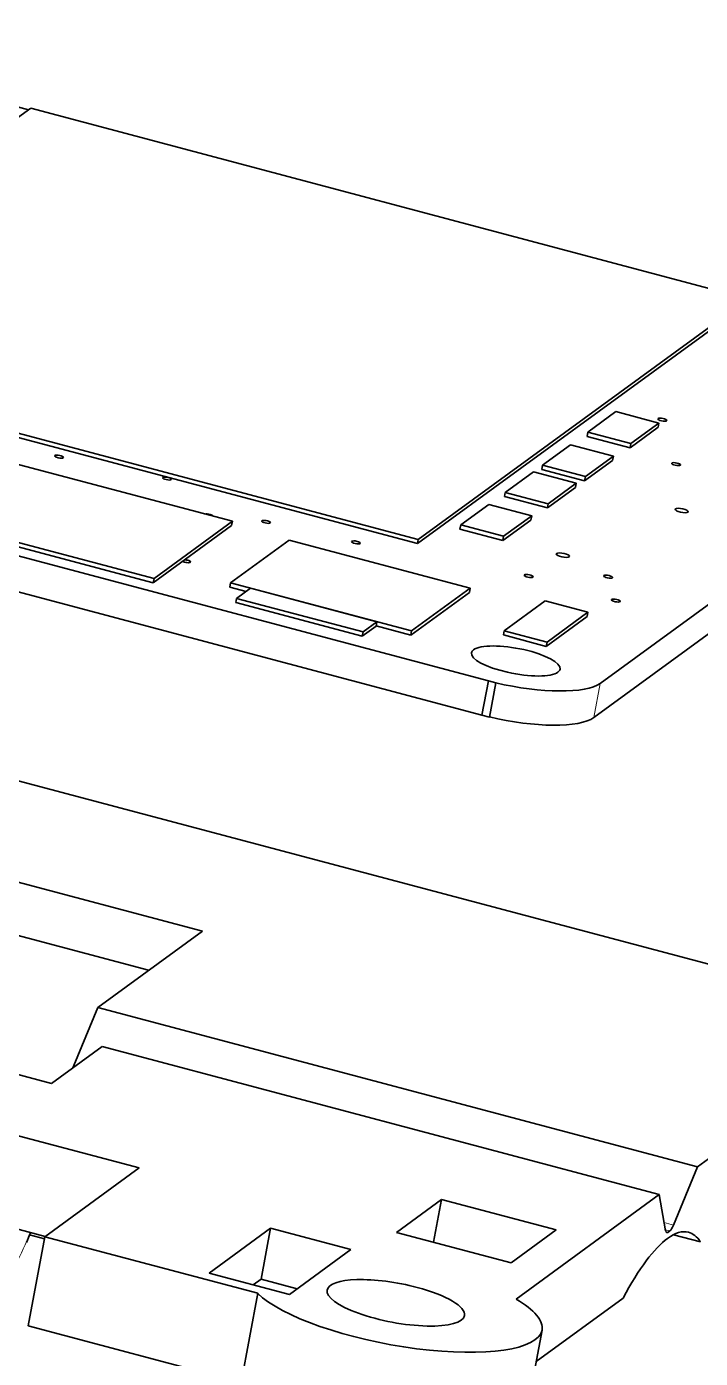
# Model space of a CAD drawing. Extents: x 291 to 1058, y 103 to 772.
# Drawn here: x 886.89 to 901.84, y 742.5 to 772.07 of the extents above; entities that cross this region are included whole.
import ezdxf

# ---------------------------------------------------------------- set-up
doc = ezdxf.new("R2010")
doc.units = 0

msp = doc.modelspace()

# ---------------------------------------------------------------- linework, layer by layer
at = {"color": 7, "lineweight": 35, "ltscale": 0.179573}
msp.add_line((886.93, 770.226), (879.988, 772.071), dxfattribs=at)
at = {"color": 7, "lineweight": 35, "ltscale": 0.226525}
for p, q in [((886.979, 770.261), (879.66, 764.919)), ((902.882, 765.935), (895.563, 760.592)), ((895.581, 760.687), (902.899, 766.029))]:
    msp.add_line(p, q, dxfattribs=at)
at = {"color": 7, "lineweight": 35, "ltscale": 0.411829}
for p, q in [((902.899, 766.029), (886.979, 770.261)), ((895.563, 760.592), (879.643, 764.825)), ((879.66, 764.919), (895.581, 760.687))]:
    msp.add_line(p, q, dxfattribs=at)
at = {"color": 7, "lineweight": 35, "ltscale": 0.307029}
for p, q in [((891.456, 761.088), (879.588, 764.243)), ((877.847, 762.972), (889.716, 759.817))]:
    msp.add_line(p, q, dxfattribs=at)
at = {"color": 7, "lineweight": 35, "ltscale": 0.019255}
for p, q in [((899.966, 763.523), (899.344, 763.069)), ((900.901, 763.175), (900.279, 762.721)), ((900.296, 762.815), (900.918, 763.27)), ((898.959, 762.788), (898.337, 762.333)), ((899.289, 762.08), (899.911, 762.534)), ((898.464, 761.478), (899.086, 761.932)), ((897.145, 761.464), (896.523, 761.009)), ((898.08, 761.116), (897.458, 760.662)), ((897.475, 760.756), (898.097, 761.21))]:
    msp.add_line(p, q, dxfattribs=at)
at = {"color": 7, "lineweight": 35, "ltscale": 0.024632}
for p, q in [((900.918, 763.27), (899.966, 763.523)), ((899.344, 763.069), (900.296, 762.815)), ((899.911, 762.534), (898.959, 762.788)), ((898.337, 762.333), (899.289, 762.08)), ((899.086, 761.932), (898.134, 762.185)), ((899.272, 761.986), (898.319, 762.239)), ((897.512, 761.731), (898.464, 761.478)), ((898.097, 761.21), (897.145, 761.464)), ((898.446, 761.384), (897.494, 761.637)), ((897.458, 760.662), (896.505, 760.915)), ((896.523, 761.009), (897.475, 760.756)), ((898.42, 758.31), (897.468, 758.564)), ((897.485, 758.658), (898.437, 758.405))]:
    msp.add_line(p, q, dxfattribs=at)
at = {"color": 7, "lineweight": 35, "ltscale": 0.000201508}
for p, q in [((900.896, 763.363), (900.901, 763.37)), ((887.508, 762.543), (887.512, 762.55)), ((901.204, 762.375), (901.208, 762.382)), ((889.907, 762.056), (889.912, 762.063)), ((899.867, 759.348), (899.871, 759.354))]:
    msp.add_line(p, q, dxfattribs=at)
at = {"color": 7, "lineweight": 35, "ltscale": 0.002398}
for p, q in [((900.918, 763.27), (900.901, 763.175)), ((899.344, 763.069), (899.326, 762.974)), ((900.296, 762.815), (900.279, 762.721)), ((898.337, 762.333), (898.319, 762.239)), ((899.911, 762.534), (899.894, 762.44)), ((899.289, 762.08), (899.272, 761.986)), ((897.512, 761.731), (897.494, 761.637)), ((899.086, 761.932), (899.069, 761.838)), ((898.464, 761.478), (898.446, 761.384)), ((898.097, 761.21), (898.08, 761.116)), ((891.456, 761.088), (891.439, 760.993)), ((895.581, 760.687), (895.563, 760.592)), ((889.716, 759.817), (889.698, 759.723)), ((891.417, 759.724), (891.4, 759.629)), ((891.548, 759.377), (891.53, 759.283)), ((896.731, 759.605), (896.714, 759.511)), ((894.663, 758.856), (894.645, 758.762)), ((894.354, 758.631), (894.337, 758.537)), ((895.431, 758.656), (895.413, 758.562)), ((897.485, 758.658), (897.468, 758.564)), ((898.437, 758.405), (898.42, 758.31))]:
    msp.add_line(p, q, dxfattribs=at)
at = {"color": 7, "lineweight": 35, "ltscale": 0.307028}
msp.add_line((889.698, 759.723), (877.829, 762.878), dxfattribs=at)
at = {"color": 7, "lineweight": 35, "ltscale": 0.024634}
for p, q in [((900.279, 762.721), (899.326, 762.974)), ((899.346, 759.068), (898.394, 759.321))]:
    msp.add_line(p, q, dxfattribs=at)
at = {"color": 7, "lineweight": 35, "ltscale": 0.000200263}
for p, q in [((887.704, 762.506), (887.7, 762.5)), ((899.697, 759.876), (899.701, 759.883))]:
    msp.add_line(p, q, dxfattribs=at)
at = {"color": 7, "lineweight": 35, "ltscale": 0.019256}
for p, q in [((899.894, 762.44), (899.272, 761.986)), ((899.069, 761.838), (898.446, 761.384))]:
    msp.add_line(p, q, dxfattribs=at)
at = {"color": 7, "lineweight": 35, "ltscale": 0.019254}
msp.add_line((898.134, 762.185), (897.512, 761.731), dxfattribs=at)
at = {"color": 7, "lineweight": 35, "ltscale": 0.053882}
for p, q in [((891.439, 760.993), (889.698, 759.723)), ((889.716, 759.817), (891.456, 761.088))]:
    msp.add_line(p, q, dxfattribs=at)
at = {"color": 7, "lineweight": 35, "ltscale": 0.002397}
for p, q in [((896.523, 761.009), (896.505, 760.915)), ((897.475, 760.756), (897.458, 760.662)), ((899.346, 759.068), (899.329, 758.974))]:
    msp.add_line(p, q, dxfattribs=at)
at = {"color": 7, "lineweight": 35, "ltscale": 0.297661}
for p, q in [((885.629, 760.603), (897.136, 757.544)), ((885.488, 759.844), (896.994, 756.785)), ((885.488, 759.844), (896.994, 756.785))]:
    msp.add_line(p, q, dxfattribs=at)
at = {"color": 7, "lineweight": 35, "ltscale": 0.04024}
for p, q in [((892.717, 760.673), (891.417, 759.724)), ((896.714, 759.511), (895.413, 758.562)), ((895.431, 758.656), (896.731, 759.605))]:
    msp.add_line(p, q, dxfattribs=at)
at = {"color": 7, "lineweight": 35, "ltscale": 0.103829}
for p, q in [((896.731, 759.605), (892.717, 760.673)), ((891.417, 759.724), (895.431, 758.656))]:
    msp.add_line(p, q, dxfattribs=at)
at = {"color": 7, "lineweight": 35, "ltscale": 0.11724}
for p, q in [((899.616, 757.489), (903.404, 760.254)), ((899.474, 756.73), (903.262, 759.495)), ((899.474, 756.73), (903.262, 759.495))]:
    msp.add_line(p, q, dxfattribs=at)
at = {"color": 7, "lineweight": 35, "ltscale": 0.009358}
msp.add_line((891.761, 759.533), (891.4, 759.629), dxfattribs=at)
at = {"color": 7, "lineweight": 35, "ltscale": 0.00020115}
msp.add_line((897.93, 759.893), (897.935, 759.899), dxfattribs=at)
at = {"color": 7, "lineweight": 35, "ltscale": 0.009547}
msp.add_line((891.856, 759.602), (891.548, 759.377), dxfattribs=at)
at = {"color": 7, "lineweight": 35, "ltscale": 0.072599}
msp.add_line((891.548, 759.377), (894.354, 758.631), dxfattribs=at)
at = {"color": 7, "lineweight": 35, "ltscale": 0.072597}
for p, q in [((894.663, 758.856), (891.856, 759.602)), ((894.337, 758.537), (891.53, 759.283))]:
    msp.add_line(p, q, dxfattribs=at)
at = {"color": 7, "lineweight": 35, "ltscale": 0.028135}
msp.add_line((898.394, 759.321), (897.485, 758.658), dxfattribs=at)
at = {"color": 7, "lineweight": 35, "ltscale": 0.028136}
msp.add_line((898.437, 758.405), (899.346, 759.068), dxfattribs=at)
at = {"color": 7, "lineweight": 35, "ltscale": 0.009548}
msp.add_line((894.645, 758.762), (894.337, 758.537), dxfattribs=at)
at = {"color": 7, "lineweight": 35, "ltscale": 0.009546}
msp.add_line((894.354, 758.631), (894.663, 758.856), dxfattribs=at)
at = {"color": 7, "lineweight": 35, "ltscale": 0.019851}
msp.add_line((895.413, 758.562), (894.646, 758.766), dxfattribs=at)
at = {"color": 7, "lineweight": 35, "ltscale": 0.028137}
msp.add_line((899.329, 758.974), (898.42, 758.31), dxfattribs=at)
at = {"color": 7, "lineweight": 35, "ltscale": 0.019304}
msp.add_line((896.994, 756.785), (897.136, 757.544), dxfattribs=at)
at = {"color": 7, "lineweight": 35, "ltscale": 0.004268}
msp.add_line((897.136, 757.544), (897.302, 757.502), dxfattribs=at)
at = {"color": 7, "lineweight": 35, "ltscale": 0.019302}
msp.add_line((897.16, 756.743), (897.302, 757.502), dxfattribs=at)
at = {"color": 7, "lineweight": 13, "ltscale": 0.019304}
msp.add_line((899.474, 756.73), (899.616, 757.489), dxfattribs=at)
at = {"color": 7, "lineweight": 35}
msp.add_line((879.785, 757.167), (902.027, 751.253), dxfattribs=at)
at = {"color": 7, "lineweight": 35, "ltscale": 0.004267}
msp.add_line((896.994, 756.785), (897.16, 756.743), dxfattribs=at)
msp.add_line((896.994, 756.785), (897.16, 756.743), dxfattribs=at)
at = {"color": 7, "lineweight": 35, "ltscale": 0.160816}
msp.add_line((884.572, 753.643), (890.789, 751.99), dxfattribs=at)
at = {"color": 7, "lineweight": 35, "ltscale": 0.135432}
msp.add_line((884.361, 752.512), (889.596, 751.12), dxfattribs=at)
at = {"color": 7, "lineweight": 35, "ltscale": 0.071825}
msp.add_line((890.789, 751.99), (888.468, 750.297), dxfattribs=at)
at = {"color": 7, "lineweight": 35, "ltscale": 0.035007}
for p, q in [((887.935, 749.002), (888.468, 750.297)), ((901.777, 746.758), (901.244, 745.463))]:
    msp.add_line(p, q, dxfattribs=at)
at = {"color": 7, "lineweight": 35, "ltscale": 0.344279}
msp.add_line((888.468, 750.297), (901.777, 746.758), dxfattribs=at)
at = {"color": 7, "lineweight": 35, "ltscale": 0.331253}
msp.add_line((889.388, 746.731), (876.583, 750.135), dxfattribs=at)
at = {"color": 7, "lineweight": 35, "ltscale": 0.034737}
msp.add_line((888.566, 749.426), (887.443, 748.607), dxfattribs=at)
at = {"color": 7, "lineweight": 35, "ltscale": 0.319812}
msp.add_line((888.566, 749.426), (900.929, 746.139), dxfattribs=at)
at = {"color": 7, "lineweight": 35, "ltscale": 0.044818}
msp.add_line((887.443, 748.607), (885.711, 749.067), dxfattribs=at)
at = {"color": 7, "lineweight": 13, "ltscale": 0.00094123}
msp.add_line((887.935, 749.002), (887.972, 748.992), dxfattribs=at)
at = {"color": 7, "lineweight": 35, "ltscale": 0.098366}
msp.add_line((901.777, 746.758), (904.955, 749.078), dxfattribs=at)
at = {"color": 7, "lineweight": 35, "ltscale": 0.286829}
msp.add_line((887.301, 745.208), (876.213, 748.155), dxfattribs=at)
at = {"color": 7, "lineweight": 35, "ltscale": 0.064818}
msp.add_line((889.388, 746.731), (887.294, 745.202), dxfattribs=at)
at = {"color": 7, "lineweight": 35, "ltscale": 0.030953}
msp.add_line((895.094, 745.301), (896.094, 746.031), dxfattribs=at)
at = {"color": 7, "lineweight": 35, "ltscale": 0.024128}
msp.add_line((896.094, 746.031), (895.917, 745.082), dxfattribs=at)
at = {"color": 7, "lineweight": 35, "ltscale": 0.065816}
for p, q in [((896.094, 746.031), (898.638, 745.354)), ((897.638, 744.624), (895.094, 745.301))]:
    msp.add_line(p, q, dxfattribs=at)
at = {"color": 7, "lineweight": 35, "ltscale": 0.098363}
msp.add_line((897.751, 743.819), (900.929, 746.139), dxfattribs=at)
at = {"color": 7, "lineweight": 35, "ltscale": 0.020368}
msp.add_line((900.929, 746.139), (901.07, 745.337), dxfattribs=at)
at = {"color": 7, "lineweight": 13, "ltscale": 0.005321}
msp.add_line((901.038, 745.518), (901.244, 745.463), dxfattribs=at)
at = {"color": 7, "lineweight": 35, "ltscale": 0.050355}
for p, q in [((887.294, 745.202), (886.924, 743.222)), ((892.017, 743.947), (891.647, 741.967))]:
    msp.add_line(p, q, dxfattribs=at)
at = {"color": 7, "lineweight": 35, "ltscale": 0.008515}
msp.add_line((886.956, 745.245), (887.286, 745.157), dxfattribs=at)
at = {"color": 7, "lineweight": 35, "ltscale": 0.122173}
msp.add_line((887.294, 745.202), (892.017, 743.947), dxfattribs=at)
at = {"color": 7, "lineweight": 35, "ltscale": 0.04222}
for p, q in [((890.938, 744.398), (892.302, 745.394)), ((894.085, 744.92), (892.721, 743.924))]:
    msp.add_line(p, q, dxfattribs=at)
at = {"color": 7, "lineweight": 35, "ltscale": 0.028774}
msp.add_line((892.302, 745.394), (892.091, 744.263), dxfattribs=at)
at = {"color": 7, "lineweight": 35, "ltscale": 0.046114}
for p, q in [((892.302, 745.394), (894.085, 744.92)), ((892.721, 743.924), (890.938, 744.398))]:
    msp.add_line(p, q, dxfattribs=at)
at = {"color": 7, "lineweight": 35, "ltscale": 0.030954}
msp.add_line((898.638, 745.354), (897.638, 744.624), dxfattribs=at)
at = {"color": 7, "lineweight": 13, "ltscale": 0.002532}
msp.add_line((901.066, 745.36), (901.164, 745.334), dxfattribs=at)
at = {"color": 7, "lineweight": 13, "ltscale": 0.001081}
msp.add_line((901.077, 745.312), (901.119, 745.301), dxfattribs=at)
at = {"color": 7, "lineweight": 35, "ltscale": 0.001392}
msp.add_line((901.119, 745.301), (901.164, 745.334), dxfattribs=at)
at = {"color": 7, "lineweight": 35, "ltscale": 0.015418}
msp.add_line((901.243, 745.249), (901.84, 745.094), dxfattribs=at)
at = {"color": 7, "lineweight": 35, "ltscale": 0.005307}
msp.add_line((891.919, 744.137), (892.091, 744.263), dxfattribs=at)
at = {"color": 7, "lineweight": 35, "ltscale": 0.020729}
msp.add_line((892.091, 744.263), (892.892, 744.05), dxfattribs=at)
at = {"color": 7, "lineweight": 35, "ltscale": 0.059774}
msp.add_line((900.127, 743.843), (898.195, 742.434), dxfattribs=at)
at = {"color": 7, "lineweight": 35, "ltscale": 0.122174}
msp.add_line((886.924, 743.222), (891.647, 741.967), dxfattribs=at)
at = {"color": 7, "lineweight": 35, "ltscale": 0.050357}
msp.add_line((897.956, 741.15), (898.326, 743.13), dxfattribs=at)
at = {"color": 7, "lineweight": 35}
for centre, radius, start, end in [((901.293, 761.351), 0.0162, 122.3391, 166.1185), ((901.557, 761.304), 0.0162, 302.3391, 346.1185), ((898.658, 760.36), 0.0162, 122.3391, 166.1185), ((898.922, 760.313), 0.0162, 302.3391, 346.1185), ((898.621, 757.829), 0.108, 302.3391, 346.1185), ((882.44, 746.91), 4.813, 337.5847, 340.3915)]:
    msp.add_arc(centre, radius, start, end, dxfattribs=at)
at = {"color": 7, "lineweight": 13}
for centre, radius, start, end in [((882.473, 746.936), 4.782, 337.5961, 339.9507), ((881.887, 747.167), 5.411, 320.9746, 337.7008)]:
    msp.add_arc(centre, radius, start, end, dxfattribs=at)
at = {"color": 7, "lineweight": 35}
for centre, major_axis, ratio, start_param, end_param in [((900.995, 763.345), (0.0983, -0.0184), 0.282878, 3.141689, 6.022707), ((900.995, 763.345), (-0.0983, 0.0184), 0.282878, 3.141689, 6.022707), ((900.995, 763.345), (-0.0983, 0.0184), 0.282878, 2.881115, 3.141689), ((887.606, 762.525), (0.0983, -0.0184), 0.282878, 3.141689, 6.022707), ((887.606, 762.525), (0.0983, -0.0184), 0.282878, 0.000096, 2.881115), ((901.302, 762.357), (0.0983, -0.0184), 0.282878, 3.141689, 6.022707), ((901.302, 762.357), (-0.0983, 0.0184), 0.282878, 3.141689, 6.022707), ((901.302, 762.357), (-0.0983, 0.0184), 0.282878, 2.881115, 3.141689), ((890.005, 762.038), (0.0983, -0.0184), 0.282878, 3.141689, 6.022707), ((890.005, 762.038), (-0.0983, 0.0184), 0.282878, 3.141689, 6.022707), ((890.005, 762.038), (-0.0983, 0.0184), 0.282878, 2.881115, 3.141689), ((890.927, 761.219), (-0.0983, 0.0184), 0.282878, 3.141689, 5.709785), ((892.202, 761.076), (-0.0983, 0.0184), 0.282878, 0.000096, 2.881115), ((892.202, 761.076), (-0.0983, 0.0184), 0.282878, 3.141689, 6.283282), ((901.425, 761.328), (0.147, -0.028), 0.282878, 3.141689, 6.022707), ((901.425, 761.328), (0.147, -0.028), 0.282878, 0.000096, 2.881115), ((892.202, 761.076), (-0.0983, 0.0184), 0.282878, 2.881115, 3.141689), ((894.197, 760.621), (-0.0983, 0.0184), 0.282878, 0.000096, 2.881115), ((894.197, 760.621), (-0.0983, 0.0184), 0.282878, 3.141689, 6.283282), ((894.197, 760.621), (-0.0983, 0.0184), 0.282878, 2.881115, 3.141689), ((890.43, 760.203), (-0.0983, 0.0184), 0.282878, 3.141689, 5.071581), ((898.79, 760.337), (0.147, -0.028), 0.282878, 3.141689, 6.022707), ((898.79, 760.337), (0.147, -0.028), 0.282878, 0.000096, 2.881115), ((890.43, 760.203), (-0.0983, 0.0184), 0.282878, 0.687876, 2.881115), ((890.43, 760.203), (-0.0983, 0.0184), 0.282878, 2.881115, 3.141689), ((898.029, 759.874), (-0.0983, 0.0184), 0.282878, 3.141689, 6.022707), ((898.029, 759.874), (0.0983, -0.0184), 0.282878, 3.141689, 6.022707), ((898.029, 759.874), (-0.0983, 0.0184), 0.282878, 2.881115, 3.141689), ((899.795, 759.858), (0.0983, -0.0184), 0.282878, 3.141689, 6.022707), ((899.795, 759.858), (-0.0983, 0.0184), 0.282878, 3.141689, 6.022707), ((899.795, 759.858), (-0.0983, 0.0184), 0.282878, 2.881115, 3.141689), ((899.965, 759.329), (0.0983, -0.0184), 0.282878, 3.141689, 6.022707), ((899.965, 759.329), (-0.0983, 0.0184), 0.282878, 3.141689, 6.022707), ((899.965, 759.329), (-0.0983, 0.0184), 0.282878, 2.881115, 3.141689), ((897.743, 757.987), (-0.983, 0.184), 0.282878, 0.000096, 2.881115), ((897.743, 757.987), (-0.983, 0.184), 0.282878, 6.022707, 6.283282), ((897.743, 757.987), (0.983, -0.184), 0.282878, 0.000096, 2.881115), ((897.743, 757.987), (1.966, -0.367), 0.282878, 4.539174, 6.022705), ((897.601, 757.228), (1.966, -0.367), 0.282878, 4.539174, 6.022705), ((897.601, 757.228), (1.966, -0.367), 0.282878, 4.539174, 6.022705), ((887.908, 749.155), (-0.077, -0.29), 0.247023, 0.838028, 1.081637), ((901.217, 745.616), (0.077, 0.29), 0.247023, 3.437831, 4.22323), ((900.103, 739.754), (1.475, 5.549), 0.247023, 0.296239, 0.810332), ((901.172, 745.584), (0.077, 0.29), 0.247023, 2.652433, 3.141598), ((901.172, 745.584), (0.077, 0.29), 0.247023, 3.141598, 3.437831), ((900.103, 739.754), (1.475, 5.549), 0.247023, 0.002112, 0.296239), ((900.103, 739.754), (1.475, 5.549), 0.247023, 6.065331, 6.285297), ((895.082, 743.736), (1.524, -0.284), 0.282878, 1.310318, 3.141689), ((895.082, 743.736), (3.244, -0.606), 0.282878, 3.532214, 6.283185), ((895.082, 743.736), (1.524, -0.284), 0.282878, 3.141689, 6.283282), ((895.082, 743.736), (1.524, -0.284), 0.282878, 0.000096, 1.310318), ((895.082, 743.736), (3.244, -0.606), 0.282878, 0, 0.659219)]:
    msp.add_ellipse(centre, major_axis=major_axis, ratio=ratio, start_param=start_param, end_param=end_param, dxfattribs=at)

doc.saveas('drawing.dxf')
